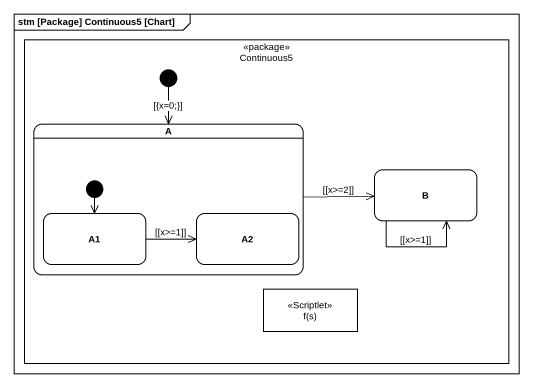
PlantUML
@startuml
mainframe stm [Package] Continuous5 [Chart]
hide empty description
state Continuous5 <<package>> {
  state A {
    state A1
    state A2
    [*] --> A1
  }
  state B
  state "f(s)" as f_s <<Scriptlet>>
  [*] --> A : [{x=0;}]
}
A -right-> B : ~[~[x>=2]]
B --> B : ~[~[x>=1]]
A1 -right-> A2 : ~[~[x>=1]]
@enduml
